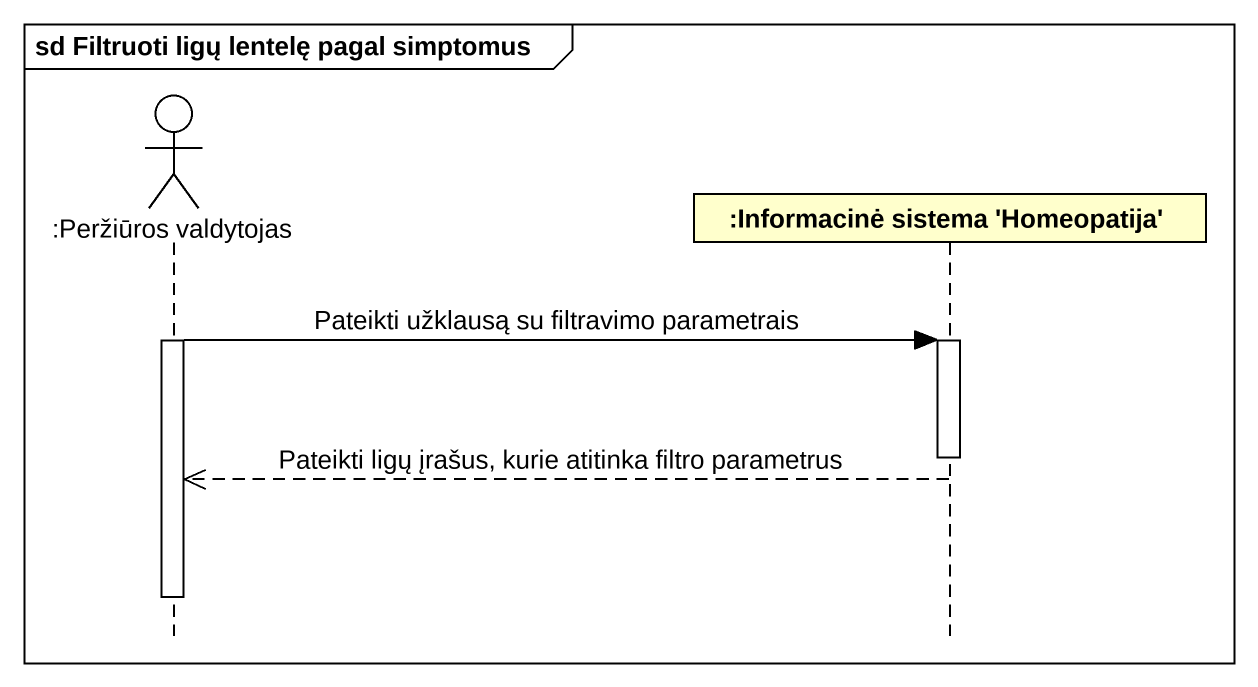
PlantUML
@startuml
mainframe sd Filtruoti ligų lentelę pagal simptomus
hide footbox
actor ":Peržiūros valdytojas" as Peržiūros_valdytojas
participant ":Informacinė sistema 'Homeopatija'" as Informacinė_sistema

activate Peržiūros_valdytojas
Peržiūros_valdytojas -> Informacinė_sistema : Pateikti užklausą su filtravimo parametrais
activate Informacinė_sistema
deactivate Informacinė_sistema
Informacinė_sistema -->> Peržiūros_valdytojas : Pateikti ligų įrašus, kurie atitinka filtro parametrus
deactivate Peržiūros_valdytojas
@enduml
